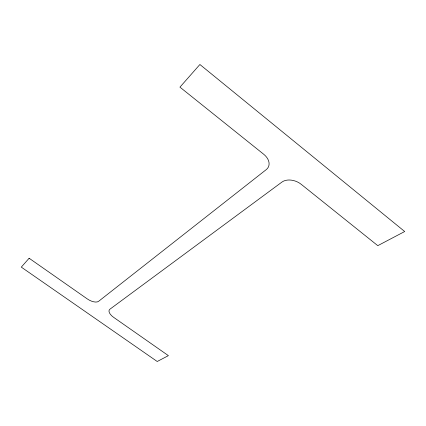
<?xml version="1.0" encoding="UTF-8"?>
<svg xmlns="http://www.w3.org/2000/svg" width="426" height="426" viewBox="0 0 426 426"><rect width="100%" height="100%" fill="white"/><g stroke="black" fill="none" stroke-linecap="round" stroke-linejoin="round"><path stroke-width="0.64" d="M29.128 258.241L21.3 267.123L157.221 361.498L168.392 355.635L113.63 317.338A9.479 4.452 29 0 1 109.887 309.228L281.959 182.056A14.079 9.622 21.7 0 1 301.209 184.304L377.787 245.658L404.7 231.52L199.895 64.502L179.942 87.144L263.731 154.276A14.191 9.958 25.5 0 1 266.293 169.585L98.608 301.32A9.585 4.526 30.3 0 1 87.229 298.876L29.128 258.241"/></g></svg>
